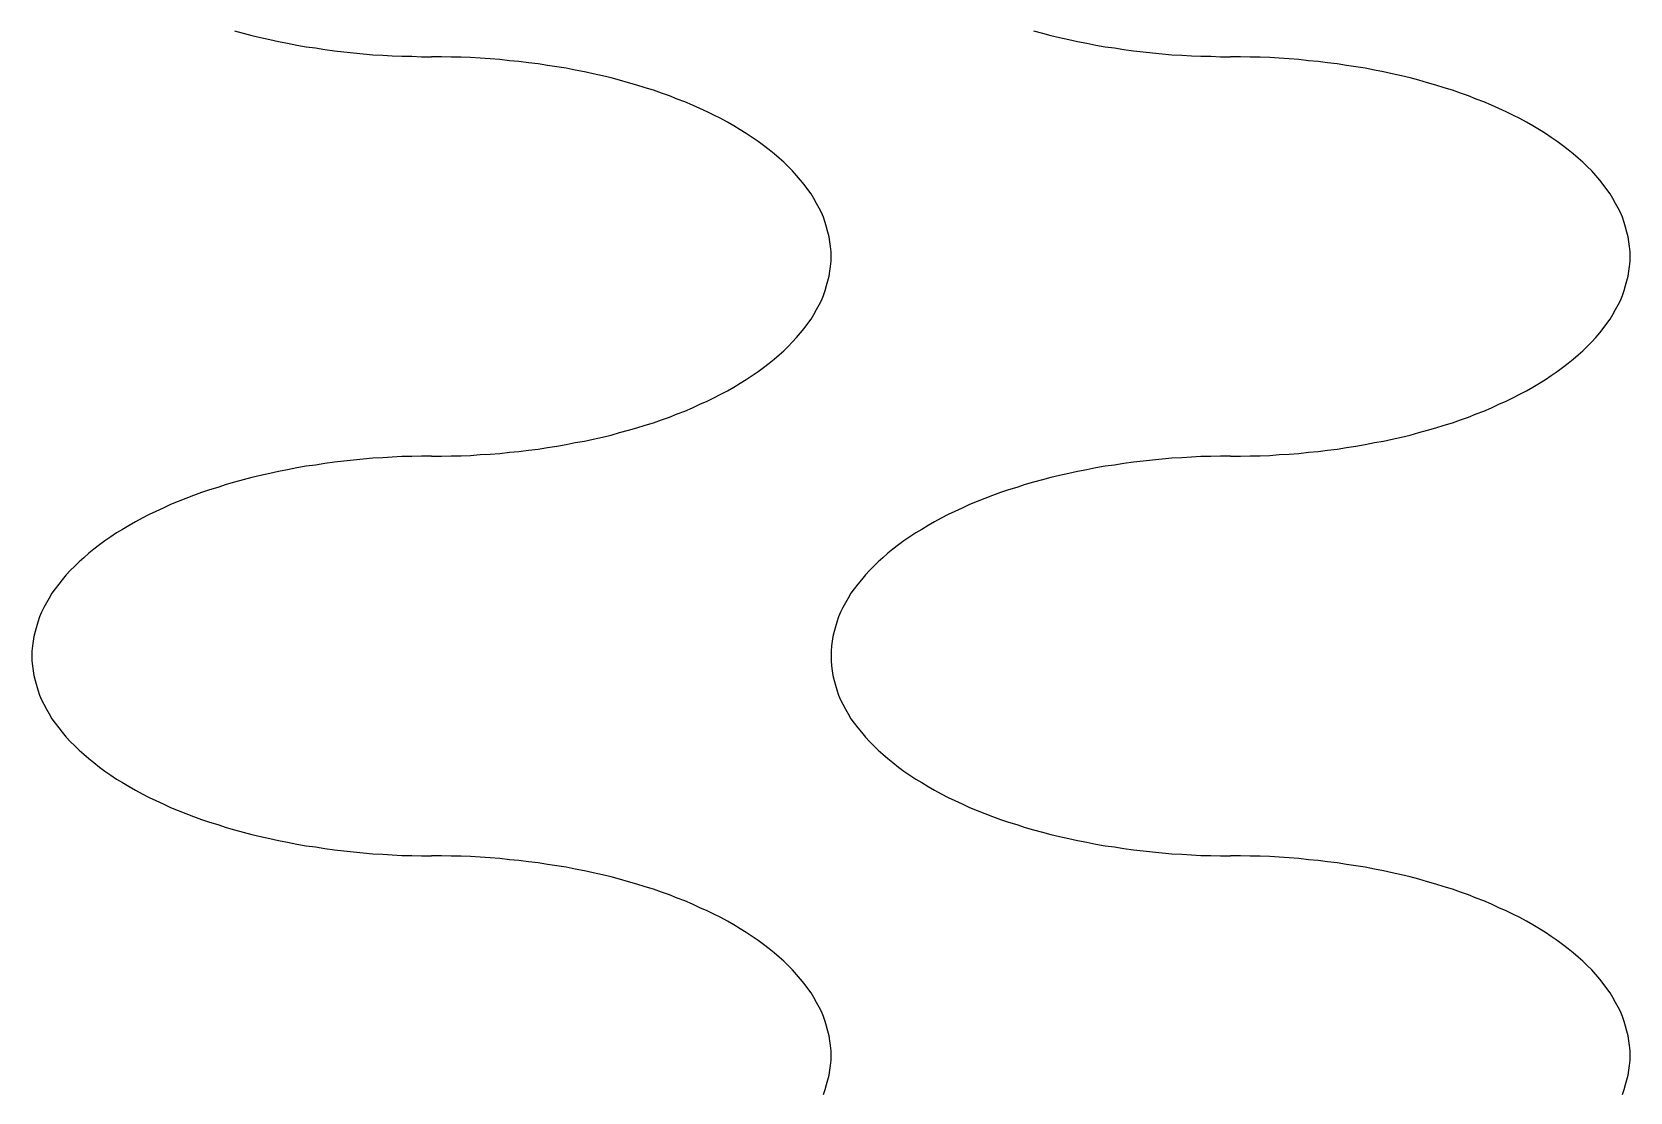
# Model space of a CAD drawing. Extents: x 0 to 40, y 0 to 70.
# Drawn here: x 29.6 to 30, y 55.2409 to 55.5062 of the extents above; entities that cross this region are included whole.
import ezdxf

# ---------------------------------------------------------------- set-up
doc = ezdxf.new("R2010")
doc.units = 0
doc.layers.add('AL_FOIL', color=2, linetype='CONTINUOUS')

msp = doc.modelspace()

# ---------------------------------------------------------------- linework, layer by layer
at = {"layer": 'AL_FOIL'}
for p, q in [((29.6507, 55.5065), (29.6529, 55.5059)), ((29.6529, 55.5059), (29.655, 55.5053)), ((29.655, 55.5053), (29.6572, 55.5048)), ((29.6572, 55.5048), (29.6595, 55.5043)), ((29.6595, 55.5043), (29.6617, 55.5038)), ((29.8507, 55.5065), (29.8529, 55.5059)), ((29.8529, 55.5059), (29.855, 55.5053)), ((29.855, 55.5053), (29.8572, 55.5048)), ((29.8572, 55.5048), (29.8595, 55.5043)), ((29.8595, 55.5043), (29.8617, 55.5038)), ((29.6617, 55.5038), (29.664, 55.5034)), ((29.664, 55.5034), (29.6663, 55.5029)), ((29.6663, 55.5029), (29.6686, 55.5025)), ((29.6686, 55.5025), (29.671, 55.5022)), ((29.671, 55.5022), (29.6733, 55.5018)), ((29.6733, 55.5018), (29.6757, 55.5015)), ((29.6757, 55.5015), (29.6781, 55.5012)), ((29.6781, 55.5012), (29.6805, 55.501)), ((29.6805, 55.501), (29.6829, 55.5007)), ((29.6829, 55.5007), (29.6853, 55.5005)), ((29.6853, 55.5005), (29.6878, 55.5004)), ((29.6878, 55.5004), (29.6902, 55.5002)), ((29.6902, 55.5002), (29.6926, 55.5001)), ((29.6926, 55.5001), (29.6951, 55.5001)), ((29.6951, 55.5001), (29.6975, 55.5)), ((29.6975, 55.5), (29.7, 55.5)), ((29.7025, 55.5), (29.7, 55.5)), ((29.7049, 55.4999), (29.7025, 55.5)), ((29.8617, 55.5038), (29.864, 55.5034)), ((29.864, 55.5034), (29.8663, 55.5029)), ((29.8663, 55.5029), (29.8686, 55.5025)), ((29.8686, 55.5025), (29.871, 55.5022)), ((29.871, 55.5022), (29.8733, 55.5018)), ((29.8733, 55.5018), (29.8757, 55.5015)), ((29.8757, 55.5015), (29.8781, 55.5012)), ((29.8781, 55.5012), (29.8805, 55.501)), ((29.8805, 55.501), (29.8829, 55.5007)), ((29.8829, 55.5007), (29.8853, 55.5005)), ((29.8853, 55.5005), (29.8878, 55.5004)), ((29.8878, 55.5004), (29.8902, 55.5002)), ((29.8902, 55.5002), (29.8926, 55.5001)), ((29.8926, 55.5001), (29.8951, 55.5001)), ((29.8951, 55.5001), (29.8975, 55.5)), ((29.8975, 55.5), (29.9, 55.5)), ((29.9025, 55.5), (29.9, 55.5)), ((29.9049, 55.4999), (29.9025, 55.5)), ((29.7074, 55.4999), (29.7049, 55.4999)), ((29.7098, 55.4998), (29.7074, 55.4999)), ((29.7122, 55.4996), (29.7098, 55.4998)), ((29.7147, 55.4995), (29.7122, 55.4996)), ((29.7171, 55.4993), (29.7147, 55.4995)), ((29.7195, 55.499), (29.7171, 55.4993)), ((29.7219, 55.4988), (29.7195, 55.499)), ((29.7243, 55.4985), (29.7219, 55.4988)), ((29.7267, 55.4982), (29.7243, 55.4985)), ((29.729, 55.4978), (29.7267, 55.4982)), ((29.7314, 55.4975), (29.729, 55.4978)), ((29.7337, 55.4971), (29.7314, 55.4975)), ((29.736, 55.4966), (29.7337, 55.4971)), ((29.7383, 55.4962), (29.736, 55.4966)), ((29.7405, 55.4957), (29.7383, 55.4962)), ((29.9074, 55.4999), (29.9049, 55.4999)), ((29.9098, 55.4998), (29.9074, 55.4999)), ((29.9122, 55.4996), (29.9098, 55.4998)), ((29.9147, 55.4995), (29.9122, 55.4996)), ((29.9171, 55.4993), (29.9147, 55.4995)), ((29.9195, 55.499), (29.9171, 55.4993)), ((29.9219, 55.4988), (29.9195, 55.499)), ((29.9243, 55.4985), (29.9219, 55.4988)), ((29.9267, 55.4982), (29.9243, 55.4985)), ((29.929, 55.4978), (29.9267, 55.4982)), ((29.9314, 55.4975), (29.929, 55.4978)), ((29.9337, 55.4971), (29.9314, 55.4975)), ((29.936, 55.4966), (29.9337, 55.4971)), ((29.9383, 55.4962), (29.936, 55.4966)), ((29.9405, 55.4957), (29.9383, 55.4962)), ((29.7428, 55.4952), (29.7405, 55.4957)), ((29.745, 55.4947), (29.7428, 55.4952)), ((29.7471, 55.4941), (29.745, 55.4947)), ((29.7493, 55.4935), (29.7471, 55.4941)), ((29.7514, 55.4929), (29.7493, 55.4935)), ((29.7535, 55.4922), (29.7514, 55.4929)), ((29.7556, 55.4916), (29.7535, 55.4922)), ((29.9428, 55.4952), (29.9405, 55.4957)), ((29.945, 55.4947), (29.9428, 55.4952)), ((29.9471, 55.4941), (29.945, 55.4947)), ((29.9493, 55.4935), (29.9471, 55.4941)), ((29.9514, 55.4929), (29.9493, 55.4935)), ((29.9535, 55.4922), (29.9514, 55.4929)), ((29.9556, 55.4916), (29.9535, 55.4922)), ((29.7576, 55.4909), (29.7556, 55.4916)), ((29.7596, 55.4902), (29.7576, 55.4909)), ((29.7615, 55.4894), (29.7596, 55.4902)), ((29.7634, 55.4887), (29.7615, 55.4894)), ((29.7653, 55.4879), (29.7634, 55.4887)), ((29.9576, 55.4909), (29.9556, 55.4916)), ((29.9596, 55.4902), (29.9576, 55.4909)), ((29.9615, 55.4894), (29.9596, 55.4902)), ((29.9634, 55.4887), (29.9615, 55.4894)), ((29.9653, 55.4879), (29.9634, 55.4887)), ((29.7672, 55.487), (29.7653, 55.4879)), ((29.769, 55.4862), (29.7672, 55.487)), ((29.7707, 55.4854), (29.769, 55.4862)), ((29.7724, 55.4845), (29.7707, 55.4854)), ((29.7741, 55.4836), (29.7724, 55.4845)), ((29.9672, 55.487), (29.9653, 55.4879)), ((29.969, 55.4862), (29.9672, 55.487)), ((29.9707, 55.4854), (29.969, 55.4862)), ((29.9724, 55.4845), (29.9707, 55.4854)), ((29.9741, 55.4836), (29.9724, 55.4845)), ((29.7757, 55.4827), (29.7741, 55.4836)), ((29.7773, 55.4817), (29.7757, 55.4827)), ((29.7788, 55.4808), (29.7773, 55.4817)), ((29.7803, 55.4798), (29.7788, 55.4808)), ((29.9757, 55.4827), (29.9741, 55.4836)), ((29.9773, 55.4817), (29.9757, 55.4827)), ((29.9788, 55.4808), (29.9773, 55.4817)), ((29.9803, 55.4798), (29.9788, 55.4808)), ((29.7818, 55.4788), (29.7803, 55.4798)), ((29.7831, 55.4778), (29.7818, 55.4788)), ((29.7845, 55.4767), (29.7831, 55.4778)), ((29.7858, 55.4757), (29.7845, 55.4767)), ((29.9818, 55.4788), (29.9803, 55.4798)), ((29.9831, 55.4778), (29.9818, 55.4788)), ((29.9845, 55.4767), (29.9831, 55.4778)), ((29.9858, 55.4757), (29.9845, 55.4767)), ((29.787, 55.4746), (29.7858, 55.4757)), ((29.7882, 55.4736), (29.787, 55.4746)), ((29.7893, 55.4725), (29.7882, 55.4736)), ((29.7904, 55.4714), (29.7893, 55.4725)), ((29.987, 55.4746), (29.9858, 55.4757)), ((29.9882, 55.4736), (29.987, 55.4746)), ((29.9893, 55.4725), (29.9882, 55.4736)), ((29.9904, 55.4714), (29.9893, 55.4725)), ((29.7914, 55.4703), (29.7904, 55.4714)), ((29.7924, 55.4691), (29.7914, 55.4703)), ((29.7933, 55.468), (29.7924, 55.4691)), ((29.7942, 55.4668), (29.7933, 55.468)), ((29.9914, 55.4703), (29.9904, 55.4714)), ((29.9924, 55.4691), (29.9914, 55.4703)), ((29.9933, 55.468), (29.9924, 55.4691)), ((29.9942, 55.4668), (29.9933, 55.468)), ((29.795, 55.4657), (29.7942, 55.4668)), ((29.7957, 55.4645), (29.795, 55.4657)), ((29.7964, 55.4633), (29.7957, 55.4645)), ((29.995, 55.4657), (29.9942, 55.4668)), ((29.9957, 55.4645), (29.995, 55.4657)), ((29.9964, 55.4633), (29.9957, 55.4645)), ((29.797, 55.4621), (29.7964, 55.4633)), ((29.7976, 55.461), (29.797, 55.4621)), ((29.7981, 55.4598), (29.7976, 55.461)), ((29.997, 55.4621), (29.9964, 55.4633)), ((29.9976, 55.461), (29.997, 55.4621)), ((29.9981, 55.4598), (29.9976, 55.461)), ((29.7985, 55.4585), (29.7981, 55.4598)), ((29.7989, 55.4573), (29.7985, 55.4585)), ((29.7992, 55.4561), (29.7989, 55.4573)), ((29.7995, 55.4549), (29.7992, 55.4561)), ((29.9985, 55.4585), (29.9981, 55.4598)), ((29.9989, 55.4573), (29.9985, 55.4585)), ((29.9992, 55.4561), (29.9989, 55.4573)), ((29.9995, 55.4549), (29.9992, 55.4561)), ((29.7997, 55.4537), (29.7995, 55.4549)), ((29.7999, 55.4525), (29.7997, 55.4537)), ((29.8, 55.4512), (29.7999, 55.4525)), ((29.9997, 55.4537), (29.9995, 55.4549)), ((29.9999, 55.4525), (29.9997, 55.4537)), ((30, 55.4512), (29.9999, 55.4525)), ((29.7999, 55.4475), (29.8, 55.4488)), ((29.8, 55.45), (29.8, 55.4512)), ((29.8, 55.4488), (29.8, 55.45)), ((29.9999, 55.4475), (30, 55.4488)), ((30, 55.45), (30, 55.4512)), ((30, 55.4488), (30, 55.45)), ((29.7992, 55.4439), (29.7995, 55.4451)), ((29.7995, 55.4451), (29.7997, 55.4463)), ((29.7997, 55.4463), (29.7999, 55.4475)), ((29.9992, 55.4439), (29.9995, 55.4451)), ((29.9995, 55.4451), (29.9997, 55.4463)), ((29.9997, 55.4463), (29.9999, 55.4475)), ((29.7976, 55.439), (29.7981, 55.4402)), ((29.7981, 55.4402), (29.7985, 55.4415)), ((29.7985, 55.4415), (29.7989, 55.4427)), ((29.7989, 55.4427), (29.7992, 55.4439)), ((29.9976, 55.439), (29.9981, 55.4402)), ((29.9981, 55.4402), (29.9985, 55.4415)), ((29.9985, 55.4415), (29.9989, 55.4427)), ((29.9989, 55.4427), (29.9992, 55.4439)), ((29.7957, 55.4355), (29.7964, 55.4367)), ((29.7964, 55.4367), (29.797, 55.4379)), ((29.797, 55.4379), (29.7976, 55.439)), ((29.9957, 55.4355), (29.9964, 55.4367)), ((29.9964, 55.4367), (29.997, 55.4379)), ((29.997, 55.4379), (29.9976, 55.439)), ((29.7924, 55.4309), (29.7933, 55.432)), ((29.7933, 55.432), (29.7942, 55.4332)), ((29.7942, 55.4332), (29.795, 55.4343)), ((29.795, 55.4343), (29.7957, 55.4355)), ((29.9924, 55.4309), (29.9933, 55.432)), ((29.9933, 55.432), (29.9942, 55.4332)), ((29.9942, 55.4332), (29.995, 55.4343)), ((29.995, 55.4343), (29.9957, 55.4355)), ((29.7893, 55.4275), (29.7904, 55.4286)), ((29.7904, 55.4286), (29.7914, 55.4297)), ((29.7914, 55.4297), (29.7924, 55.4309)), ((29.9893, 55.4275), (29.9904, 55.4286)), ((29.9904, 55.4286), (29.9914, 55.4297)), ((29.9914, 55.4297), (29.9924, 55.4309)), ((29.7845, 55.4233), (29.7858, 55.4243)), ((29.7858, 55.4243), (29.787, 55.4254)), ((29.787, 55.4254), (29.7882, 55.4264)), ((29.7882, 55.4264), (29.7893, 55.4275)), ((29.9845, 55.4233), (29.9858, 55.4243)), ((29.9858, 55.4243), (29.987, 55.4254)), ((29.987, 55.4254), (29.9882, 55.4264)), ((29.9882, 55.4264), (29.9893, 55.4275)), ((29.7788, 55.4192), (29.7803, 55.4202)), ((29.7803, 55.4202), (29.7818, 55.4212)), ((29.7818, 55.4212), (29.7831, 55.4222)), ((29.7831, 55.4222), (29.7845, 55.4233)), ((29.9788, 55.4192), (29.9803, 55.4202)), ((29.9803, 55.4202), (29.9818, 55.4212)), ((29.9818, 55.4212), (29.9831, 55.4222)), ((29.9831, 55.4222), (29.9845, 55.4233)), ((29.7724, 55.4155), (29.7741, 55.4164)), ((29.7741, 55.4164), (29.7757, 55.4173)), ((29.7757, 55.4173), (29.7773, 55.4183)), ((29.7773, 55.4183), (29.7788, 55.4192)), ((29.9724, 55.4155), (29.9741, 55.4164)), ((29.9741, 55.4164), (29.9757, 55.4173)), ((29.9757, 55.4173), (29.9773, 55.4183)), ((29.9773, 55.4183), (29.9788, 55.4192)), ((29.7634, 55.4113), (29.7653, 55.4121)), ((29.7653, 55.4121), (29.7672, 55.413)), ((29.7672, 55.413), (29.769, 55.4138)), ((29.769, 55.4138), (29.7707, 55.4146)), ((29.7707, 55.4146), (29.7724, 55.4155)), ((29.9634, 55.4113), (29.9653, 55.4121)), ((29.9653, 55.4121), (29.9672, 55.413)), ((29.9672, 55.413), (29.969, 55.4138)), ((29.969, 55.4138), (29.9707, 55.4146)), ((29.9707, 55.4146), (29.9724, 55.4155)), ((29.7535, 55.4078), (29.7556, 55.4084)), ((29.7556, 55.4084), (29.7576, 55.4091)), ((29.7576, 55.4091), (29.7596, 55.4098)), ((29.7596, 55.4098), (29.7615, 55.4106)), ((29.7615, 55.4106), (29.7634, 55.4113)), ((29.9535, 55.4078), (29.9556, 55.4084)), ((29.9556, 55.4084), (29.9576, 55.4091)), ((29.9576, 55.4091), (29.9596, 55.4098)), ((29.9596, 55.4098), (29.9615, 55.4106)), ((29.9615, 55.4106), (29.9634, 55.4113)), ((29.7383, 55.4038), (29.7405, 55.4043)), ((29.7405, 55.4043), (29.7428, 55.4048)), ((29.7428, 55.4048), (29.745, 55.4053)), ((29.745, 55.4053), (29.7471, 55.4059)), ((29.7471, 55.4059), (29.7493, 55.4065)), ((29.7493, 55.4065), (29.7514, 55.4071)), ((29.7514, 55.4071), (29.7535, 55.4078)), ((29.9383, 55.4038), (29.9405, 55.4043)), ((29.9405, 55.4043), (29.9428, 55.4048)), ((29.9428, 55.4048), (29.945, 55.4053)), ((29.945, 55.4053), (29.9471, 55.4059)), ((29.9471, 55.4059), (29.9493, 55.4065)), ((29.9493, 55.4065), (29.9514, 55.4071)), ((29.9514, 55.4071), (29.9535, 55.4078)), ((29.6975, 55.4), (29.6951, 55.3999)), ((29.7, 55.4), (29.6975, 55.4)), ((29.7, 55.4), (29.7025, 55.4)), ((29.7025, 55.4), (29.7049, 55.4001)), ((29.7049, 55.4001), (29.7074, 55.4001)), ((29.7074, 55.4001), (29.7098, 55.4002)), ((29.7098, 55.4002), (29.7122, 55.4004)), ((29.7122, 55.4004), (29.7147, 55.4005)), ((29.7147, 55.4005), (29.7171, 55.4007)), ((29.7171, 55.4007), (29.7195, 55.401)), ((29.7195, 55.401), (29.7219, 55.4012)), ((29.7219, 55.4012), (29.7243, 55.4015)), ((29.7243, 55.4015), (29.7267, 55.4018)), ((29.7267, 55.4018), (29.729, 55.4022)), ((29.729, 55.4022), (29.7314, 55.4025)), ((29.7314, 55.4025), (29.7337, 55.4029)), ((29.7337, 55.4029), (29.736, 55.4034)), ((29.736, 55.4034), (29.7383, 55.4038)), ((29.8975, 55.4), (29.8951, 55.3999)), ((29.9, 55.4), (29.8975, 55.4)), ((29.9, 55.4), (29.9025, 55.4)), ((29.9025, 55.4), (29.9049, 55.4001)), ((29.9049, 55.4001), (29.9074, 55.4001)), ((29.9074, 55.4001), (29.9098, 55.4002)), ((29.9098, 55.4002), (29.9122, 55.4004)), ((29.9122, 55.4004), (29.9147, 55.4005)), ((29.9147, 55.4005), (29.9171, 55.4007)), ((29.9171, 55.4007), (29.9195, 55.401)), ((29.9195, 55.401), (29.9219, 55.4012)), ((29.9219, 55.4012), (29.9243, 55.4015)), ((29.9243, 55.4015), (29.9267, 55.4018)), ((29.9267, 55.4018), (29.929, 55.4022)), ((29.929, 55.4022), (29.9314, 55.4025)), ((29.9314, 55.4025), (29.9337, 55.4029)), ((29.9337, 55.4029), (29.936, 55.4034)), ((29.936, 55.4034), (29.9383, 55.4038)), ((29.6617, 55.3962), (29.6595, 55.3957)), ((29.664, 55.3966), (29.6617, 55.3962)), ((29.6663, 55.3971), (29.664, 55.3966)), ((29.6686, 55.3975), (29.6663, 55.3971)), ((29.671, 55.3978), (29.6686, 55.3975)), ((29.6733, 55.3982), (29.671, 55.3978)), ((29.6757, 55.3985), (29.6733, 55.3982)), ((29.6781, 55.3988), (29.6757, 55.3985)), ((29.6805, 55.399), (29.6781, 55.3988)), ((29.6829, 55.3993), (29.6805, 55.399)), ((29.6853, 55.3995), (29.6829, 55.3993)), ((29.6878, 55.3996), (29.6853, 55.3995)), ((29.6902, 55.3998), (29.6878, 55.3996)), ((29.6926, 55.3999), (29.6902, 55.3998)), ((29.6951, 55.3999), (29.6926, 55.3999)), ((29.8617, 55.3962), (29.8595, 55.3957)), ((29.864, 55.3966), (29.8617, 55.3962)), ((29.8663, 55.3971), (29.864, 55.3966)), ((29.8686, 55.3975), (29.8663, 55.3971)), ((29.871, 55.3978), (29.8686, 55.3975)), ((29.8733, 55.3982), (29.871, 55.3978)), ((29.8757, 55.3985), (29.8733, 55.3982)), ((29.8781, 55.3988), (29.8757, 55.3985)), ((29.8805, 55.399), (29.8781, 55.3988)), ((29.8829, 55.3993), (29.8805, 55.399)), ((29.8853, 55.3995), (29.8829, 55.3993)), ((29.8878, 55.3996), (29.8853, 55.3995)), ((29.8902, 55.3998), (29.8878, 55.3996)), ((29.8926, 55.3999), (29.8902, 55.3998)), ((29.8951, 55.3999), (29.8926, 55.3999)), ((29.6465, 55.3922), (29.6444, 55.3916)), ((29.6486, 55.3929), (29.6465, 55.3922)), ((29.6507, 55.3935), (29.6486, 55.3929)), ((29.6529, 55.3941), (29.6507, 55.3935)), ((29.655, 55.3947), (29.6529, 55.3941)), ((29.6572, 55.3952), (29.655, 55.3947)), ((29.6595, 55.3957), (29.6572, 55.3952)), ((29.8465, 55.3922), (29.8444, 55.3916)), ((29.8486, 55.3929), (29.8465, 55.3922)), ((29.8507, 55.3935), (29.8486, 55.3929)), ((29.8529, 55.3941), (29.8507, 55.3935)), ((29.855, 55.3947), (29.8529, 55.3941)), ((29.8572, 55.3952), (29.855, 55.3947)), ((29.8595, 55.3957), (29.8572, 55.3952)), ((29.6366, 55.3887), (29.6347, 55.3879)), ((29.6385, 55.3894), (29.6366, 55.3887)), ((29.6404, 55.3902), (29.6385, 55.3894)), ((29.6424, 55.3909), (29.6404, 55.3902)), ((29.6444, 55.3916), (29.6424, 55.3909)), ((29.8366, 55.3887), (29.8347, 55.3879)), ((29.8385, 55.3894), (29.8366, 55.3887)), ((29.8404, 55.3902), (29.8385, 55.3894)), ((29.8424, 55.3909), (29.8404, 55.3902)), ((29.8444, 55.3916), (29.8424, 55.3909)), ((29.6276, 55.3845), (29.6259, 55.3836)), ((29.6293, 55.3854), (29.6276, 55.3845)), ((29.631, 55.3862), (29.6293, 55.3854)), ((29.6328, 55.387), (29.631, 55.3862)), ((29.6347, 55.3879), (29.6328, 55.387)), ((29.8276, 55.3845), (29.8259, 55.3836)), ((29.8293, 55.3854), (29.8276, 55.3845)), ((29.831, 55.3862), (29.8293, 55.3854)), ((29.8328, 55.387), (29.831, 55.3862)), ((29.8347, 55.3879), (29.8328, 55.387)), ((29.6212, 55.3808), (29.6197, 55.3798)), ((29.6227, 55.3817), (29.6212, 55.3808)), ((29.6243, 55.3827), (29.6227, 55.3817)), ((29.6259, 55.3836), (29.6243, 55.3827)), ((29.8212, 55.3808), (29.8197, 55.3798)), ((29.8227, 55.3817), (29.8212, 55.3808)), ((29.8243, 55.3827), (29.8227, 55.3817)), ((29.8259, 55.3836), (29.8243, 55.3827)), ((29.6155, 55.3767), (29.6142, 55.3757)), ((29.6169, 55.3778), (29.6155, 55.3767)), ((29.6182, 55.3788), (29.6169, 55.3778)), ((29.6197, 55.3798), (29.6182, 55.3788)), ((29.8155, 55.3767), (29.8142, 55.3757)), ((29.8169, 55.3778), (29.8155, 55.3767)), ((29.8182, 55.3788), (29.8169, 55.3778)), ((29.8197, 55.3798), (29.8182, 55.3788)), ((29.6107, 55.3725), (29.6096, 55.3714)), ((29.6118, 55.3736), (29.6107, 55.3725)), ((29.613, 55.3746), (29.6118, 55.3736)), ((29.6142, 55.3757), (29.613, 55.3746)), ((29.8107, 55.3725), (29.8096, 55.3714)), ((29.8118, 55.3736), (29.8107, 55.3725)), ((29.813, 55.3746), (29.8118, 55.3736)), ((29.8142, 55.3757), (29.813, 55.3746)), ((29.6067, 55.368), (29.6058, 55.3668)), ((29.6076, 55.3691), (29.6067, 55.368)), ((29.6086, 55.3703), (29.6076, 55.3691)), ((29.6096, 55.3714), (29.6086, 55.3703)), ((29.8067, 55.368), (29.8058, 55.3668)), ((29.8076, 55.3691), (29.8067, 55.368)), ((29.8086, 55.3703), (29.8076, 55.3691)), ((29.8096, 55.3714), (29.8086, 55.3703)), ((29.6043, 55.3645), (29.6036, 55.3633)), ((29.605, 55.3657), (29.6043, 55.3645)), ((29.6058, 55.3668), (29.605, 55.3657)), ((29.8043, 55.3645), (29.8036, 55.3633)), ((29.805, 55.3657), (29.8043, 55.3645)), ((29.8058, 55.3668), (29.805, 55.3657)), ((29.6024, 55.361), (29.6019, 55.3598)), ((29.603, 55.3621), (29.6024, 55.361)), ((29.6036, 55.3633), (29.603, 55.3621)), ((29.8024, 55.361), (29.8019, 55.3598)), ((29.803, 55.3621), (29.8024, 55.361)), ((29.8036, 55.3633), (29.803, 55.3621)), ((29.6008, 55.3561), (29.6005, 55.3549)), ((29.6011, 55.3573), (29.6008, 55.3561)), ((29.6015, 55.3585), (29.6011, 55.3573)), ((29.6019, 55.3598), (29.6015, 55.3585)), ((29.8008, 55.3561), (29.8005, 55.3549)), ((29.8011, 55.3573), (29.8008, 55.3561)), ((29.8015, 55.3585), (29.8011, 55.3573)), ((29.8019, 55.3598), (29.8015, 55.3585)), ((29.6001, 55.3525), (29.6, 55.3512)), ((29.6003, 55.3537), (29.6001, 55.3525)), ((29.6005, 55.3549), (29.6003, 55.3537)), ((29.8001, 55.3525), (29.8, 55.3512)), ((29.8003, 55.3537), (29.8001, 55.3525)), ((29.8005, 55.3549), (29.8003, 55.3537)), ((29.6, 55.3512), (29.6, 55.35)), ((29.6, 55.35), (29.6, 55.3488)), ((29.6, 55.3488), (29.6001, 55.3475)), ((29.8, 55.3512), (29.8, 55.35)), ((29.8, 55.35), (29.8, 55.3488)), ((29.8, 55.3488), (29.8001, 55.3475)), ((29.6001, 55.3475), (29.6003, 55.3463)), ((29.6003, 55.3463), (29.6005, 55.3451)), ((29.6005, 55.3451), (29.6008, 55.3439)), ((29.8001, 55.3475), (29.8003, 55.3463)), ((29.8003, 55.3463), (29.8005, 55.3451)), ((29.8005, 55.3451), (29.8008, 55.3439)), ((29.6008, 55.3439), (29.6011, 55.3427)), ((29.6011, 55.3427), (29.6015, 55.3415)), ((29.6015, 55.3415), (29.6019, 55.3402)), ((29.6019, 55.3402), (29.6024, 55.339)), ((29.8008, 55.3439), (29.8011, 55.3427)), ((29.8011, 55.3427), (29.8015, 55.3415)), ((29.8015, 55.3415), (29.8019, 55.3402)), ((29.8019, 55.3402), (29.8024, 55.339)), ((29.6024, 55.339), (29.603, 55.3379)), ((29.603, 55.3379), (29.6036, 55.3367)), ((29.6036, 55.3367), (29.6043, 55.3355)), ((29.8024, 55.339), (29.803, 55.3379)), ((29.803, 55.3379), (29.8036, 55.3367)), ((29.8036, 55.3367), (29.8043, 55.3355)), ((29.6043, 55.3355), (29.605, 55.3343)), ((29.605, 55.3343), (29.6058, 55.3332)), ((29.6058, 55.3332), (29.6067, 55.332)), ((29.6067, 55.332), (29.6076, 55.3309)), ((29.8043, 55.3355), (29.805, 55.3343)), ((29.805, 55.3343), (29.8058, 55.3332)), ((29.8058, 55.3332), (29.8067, 55.332)), ((29.8067, 55.332), (29.8076, 55.3309)), ((29.6076, 55.3309), (29.6086, 55.3297)), ((29.6086, 55.3297), (29.6096, 55.3286)), ((29.6096, 55.3286), (29.6107, 55.3275)), ((29.8076, 55.3309), (29.8086, 55.3297)), ((29.8086, 55.3297), (29.8096, 55.3286)), ((29.8096, 55.3286), (29.8107, 55.3275)), ((29.6107, 55.3275), (29.6118, 55.3264)), ((29.6118, 55.3264), (29.613, 55.3254)), ((29.613, 55.3254), (29.6142, 55.3243)), ((29.6142, 55.3243), (29.6155, 55.3233)), ((29.8107, 55.3275), (29.8118, 55.3264)), ((29.8118, 55.3264), (29.813, 55.3254)), ((29.813, 55.3254), (29.8142, 55.3243)), ((29.8142, 55.3243), (29.8155, 55.3233)), ((29.6155, 55.3233), (29.6169, 55.3222)), ((29.6169, 55.3222), (29.6182, 55.3212)), ((29.6182, 55.3212), (29.6197, 55.3202)), ((29.6197, 55.3202), (29.6212, 55.3192)), ((29.8155, 55.3233), (29.8169, 55.3222)), ((29.8169, 55.3222), (29.8182, 55.3212)), ((29.8182, 55.3212), (29.8197, 55.3202)), ((29.8197, 55.3202), (29.8212, 55.3192)), ((29.6212, 55.3192), (29.6227, 55.3183)), ((29.6227, 55.3183), (29.6243, 55.3173)), ((29.6243, 55.3173), (29.6259, 55.3164)), ((29.6259, 55.3164), (29.6276, 55.3155)), ((29.8212, 55.3192), (29.8227, 55.3183)), ((29.8227, 55.3183), (29.8243, 55.3173)), ((29.8243, 55.3173), (29.8259, 55.3164)), ((29.8259, 55.3164), (29.8276, 55.3155)), ((29.6276, 55.3155), (29.6293, 55.3146)), ((29.6293, 55.3146), (29.631, 55.3138)), ((29.631, 55.3138), (29.6328, 55.313)), ((29.6328, 55.313), (29.6347, 55.3121)), ((29.6347, 55.3121), (29.6366, 55.3113)), ((29.8276, 55.3155), (29.8293, 55.3146)), ((29.8293, 55.3146), (29.831, 55.3138)), ((29.831, 55.3138), (29.8328, 55.313)), ((29.8328, 55.313), (29.8347, 55.3121)), ((29.8347, 55.3121), (29.8366, 55.3113)), ((29.6366, 55.3113), (29.6385, 55.3106)), ((29.6385, 55.3106), (29.6404, 55.3098)), ((29.6404, 55.3098), (29.6424, 55.3091)), ((29.6424, 55.3091), (29.6444, 55.3084)), ((29.6444, 55.3084), (29.6465, 55.3078)), ((29.8366, 55.3113), (29.8385, 55.3106)), ((29.8385, 55.3106), (29.8404, 55.3098)), ((29.8404, 55.3098), (29.8424, 55.3091)), ((29.8424, 55.3091), (29.8444, 55.3084)), ((29.8444, 55.3084), (29.8465, 55.3078)), ((29.6465, 55.3078), (29.6486, 55.3071)), ((29.6486, 55.3071), (29.6507, 55.3065)), ((29.6507, 55.3065), (29.6529, 55.3059)), ((29.6529, 55.3059), (29.655, 55.3053)), ((29.655, 55.3053), (29.6572, 55.3048)), ((29.6572, 55.3048), (29.6595, 55.3043)), ((29.6595, 55.3043), (29.6617, 55.3038)), ((29.8465, 55.3078), (29.8486, 55.3071)), ((29.8486, 55.3071), (29.8507, 55.3065)), ((29.8507, 55.3065), (29.8529, 55.3059)), ((29.8529, 55.3059), (29.855, 55.3053)), ((29.855, 55.3053), (29.8572, 55.3048)), ((29.8572, 55.3048), (29.8595, 55.3043)), ((29.8595, 55.3043), (29.8617, 55.3038)), ((29.6617, 55.3038), (29.664, 55.3034)), ((29.664, 55.3034), (29.6663, 55.3029)), ((29.6663, 55.3029), (29.6686, 55.3025)), ((29.6686, 55.3025), (29.671, 55.3022)), ((29.671, 55.3022), (29.6733, 55.3018)), ((29.6733, 55.3018), (29.6757, 55.3015)), ((29.6757, 55.3015), (29.6781, 55.3012)), ((29.6781, 55.3012), (29.6805, 55.301)), ((29.6805, 55.301), (29.6829, 55.3007)), ((29.6829, 55.3007), (29.6853, 55.3005)), ((29.6853, 55.3005), (29.6878, 55.3004)), ((29.6878, 55.3004), (29.6902, 55.3002)), ((29.6902, 55.3002), (29.6926, 55.3001)), ((29.6926, 55.3001), (29.6951, 55.3001)), ((29.6951, 55.3001), (29.6975, 55.3)), ((29.6975, 55.3), (29.7, 55.3)), ((29.7025, 55.3), (29.7, 55.3)), ((29.7049, 55.2999), (29.7025, 55.3)), ((29.8617, 55.3038), (29.864, 55.3034)), ((29.864, 55.3034), (29.8663, 55.3029)), ((29.8663, 55.3029), (29.8686, 55.3025)), ((29.8686, 55.3025), (29.871, 55.3022)), ((29.871, 55.3022), (29.8733, 55.3018)), ((29.8733, 55.3018), (29.8757, 55.3015)), ((29.8757, 55.3015), (29.8781, 55.3012)), ((29.8781, 55.3012), (29.8805, 55.301)), ((29.8805, 55.301), (29.8829, 55.3007)), ((29.8829, 55.3007), (29.8853, 55.3005)), ((29.8853, 55.3005), (29.8878, 55.3004)), ((29.8878, 55.3004), (29.8902, 55.3002)), ((29.8902, 55.3002), (29.8926, 55.3001)), ((29.8926, 55.3001), (29.8951, 55.3001)), ((29.8951, 55.3001), (29.8975, 55.3)), ((29.8975, 55.3), (29.9, 55.3)), ((29.9025, 55.3), (29.9, 55.3)), ((29.9049, 55.2999), (29.9025, 55.3)), ((29.7074, 55.2999), (29.7049, 55.2999)), ((29.7098, 55.2998), (29.7074, 55.2999)), ((29.7122, 55.2996), (29.7098, 55.2998)), ((29.7147, 55.2995), (29.7122, 55.2996)), ((29.7171, 55.2993), (29.7147, 55.2995)), ((29.7195, 55.299), (29.7171, 55.2993)), ((29.7219, 55.2988), (29.7195, 55.299)), ((29.7243, 55.2985), (29.7219, 55.2988)), ((29.7267, 55.2982), (29.7243, 55.2985)), ((29.729, 55.2978), (29.7267, 55.2982)), ((29.7314, 55.2975), (29.729, 55.2978)), ((29.7337, 55.2971), (29.7314, 55.2975)), ((29.736, 55.2966), (29.7337, 55.2971)), ((29.7383, 55.2962), (29.736, 55.2966)), ((29.7405, 55.2957), (29.7383, 55.2962)), ((29.9074, 55.2999), (29.9049, 55.2999)), ((29.9098, 55.2998), (29.9074, 55.2999)), ((29.9122, 55.2996), (29.9098, 55.2998)), ((29.9147, 55.2995), (29.9122, 55.2996)), ((29.9171, 55.2993), (29.9147, 55.2995)), ((29.9195, 55.299), (29.9171, 55.2993)), ((29.9219, 55.2988), (29.9195, 55.299)), ((29.9243, 55.2985), (29.9219, 55.2988)), ((29.9267, 55.2982), (29.9243, 55.2985)), ((29.929, 55.2978), (29.9267, 55.2982)), ((29.9314, 55.2975), (29.929, 55.2978)), ((29.9337, 55.2971), (29.9314, 55.2975)), ((29.936, 55.2966), (29.9337, 55.2971)), ((29.9383, 55.2962), (29.936, 55.2966)), ((29.9405, 55.2957), (29.9383, 55.2962)), ((29.7428, 55.2952), (29.7405, 55.2957)), ((29.745, 55.2947), (29.7428, 55.2952)), ((29.7471, 55.2941), (29.745, 55.2947)), ((29.7493, 55.2935), (29.7471, 55.2941)), ((29.7514, 55.2929), (29.7493, 55.2935)), ((29.7535, 55.2922), (29.7514, 55.2929)), ((29.7556, 55.2916), (29.7535, 55.2922)), ((29.9428, 55.2952), (29.9405, 55.2957)), ((29.945, 55.2947), (29.9428, 55.2952)), ((29.9471, 55.2941), (29.945, 55.2947)), ((29.9493, 55.2935), (29.9471, 55.2941)), ((29.9514, 55.2929), (29.9493, 55.2935)), ((29.9535, 55.2922), (29.9514, 55.2929)), ((29.9556, 55.2916), (29.9535, 55.2922)), ((29.7576, 55.2909), (29.7556, 55.2916)), ((29.7596, 55.2902), (29.7576, 55.2909)), ((29.7615, 55.2894), (29.7596, 55.2902)), ((29.7634, 55.2887), (29.7615, 55.2894)), ((29.7653, 55.2879), (29.7634, 55.2887)), ((29.9576, 55.2909), (29.9556, 55.2916)), ((29.9596, 55.2902), (29.9576, 55.2909)), ((29.9615, 55.2894), (29.9596, 55.2902)), ((29.9634, 55.2887), (29.9615, 55.2894)), ((29.9653, 55.2879), (29.9634, 55.2887)), ((29.7672, 55.287), (29.7653, 55.2879)), ((29.769, 55.2862), (29.7672, 55.287)), ((29.7707, 55.2854), (29.769, 55.2862)), ((29.7724, 55.2845), (29.7707, 55.2854)), ((29.7741, 55.2836), (29.7724, 55.2845)), ((29.9672, 55.287), (29.9653, 55.2879)), ((29.969, 55.2862), (29.9672, 55.287)), ((29.9707, 55.2854), (29.969, 55.2862)), ((29.9724, 55.2845), (29.9707, 55.2854)), ((29.9741, 55.2836), (29.9724, 55.2845)), ((29.7757, 55.2827), (29.7741, 55.2836)), ((29.7773, 55.2817), (29.7757, 55.2827)), ((29.7788, 55.2808), (29.7773, 55.2817)), ((29.7803, 55.2798), (29.7788, 55.2808)), ((29.9757, 55.2827), (29.9741, 55.2836)), ((29.9773, 55.2817), (29.9757, 55.2827)), ((29.9788, 55.2808), (29.9773, 55.2817)), ((29.9803, 55.2798), (29.9788, 55.2808)), ((29.7818, 55.2788), (29.7803, 55.2798)), ((29.7831, 55.2778), (29.7818, 55.2788)), ((29.7845, 55.2767), (29.7831, 55.2778)), ((29.7858, 55.2757), (29.7845, 55.2767)), ((29.9818, 55.2788), (29.9803, 55.2798)), ((29.9831, 55.2778), (29.9818, 55.2788)), ((29.9845, 55.2767), (29.9831, 55.2778)), ((29.9858, 55.2757), (29.9845, 55.2767)), ((29.787, 55.2746), (29.7858, 55.2757)), ((29.7882, 55.2736), (29.787, 55.2746)), ((29.7893, 55.2725), (29.7882, 55.2736)), ((29.7904, 55.2714), (29.7893, 55.2725)), ((29.987, 55.2746), (29.9858, 55.2757)), ((29.9882, 55.2736), (29.987, 55.2746)), ((29.9893, 55.2725), (29.9882, 55.2736)), ((29.9904, 55.2714), (29.9893, 55.2725)), ((29.7914, 55.2703), (29.7904, 55.2714)), ((29.7924, 55.2691), (29.7914, 55.2703)), ((29.7933, 55.268), (29.7924, 55.2691)), ((29.7942, 55.2668), (29.7933, 55.268)), ((29.9914, 55.2703), (29.9904, 55.2714)), ((29.9924, 55.2691), (29.9914, 55.2703)), ((29.9933, 55.268), (29.9924, 55.2691)), ((29.9942, 55.2668), (29.9933, 55.268)), ((29.795, 55.2657), (29.7942, 55.2668)), ((29.7957, 55.2645), (29.795, 55.2657)), ((29.7964, 55.2633), (29.7957, 55.2645)), ((29.995, 55.2657), (29.9942, 55.2668)), ((29.9957, 55.2645), (29.995, 55.2657)), ((29.9964, 55.2633), (29.9957, 55.2645)), ((29.797, 55.2621), (29.7964, 55.2633)), ((29.7976, 55.261), (29.797, 55.2621)), ((29.7981, 55.2598), (29.7976, 55.261)), ((29.997, 55.2621), (29.9964, 55.2633)), ((29.9976, 55.261), (29.997, 55.2621)), ((29.9981, 55.2598), (29.9976, 55.261)), ((29.7985, 55.2585), (29.7981, 55.2598)), ((29.7989, 55.2573), (29.7985, 55.2585)), ((29.7992, 55.2561), (29.7989, 55.2573)), ((29.7995, 55.2549), (29.7992, 55.2561)), ((29.9985, 55.2585), (29.9981, 55.2598)), ((29.9989, 55.2573), (29.9985, 55.2585)), ((29.9992, 55.2561), (29.9989, 55.2573)), ((29.9995, 55.2549), (29.9992, 55.2561)), ((29.7997, 55.2537), (29.7995, 55.2549)), ((29.7999, 55.2525), (29.7997, 55.2537)), ((29.8, 55.2512), (29.7999, 55.2525)), ((29.9997, 55.2537), (29.9995, 55.2549)), ((29.9999, 55.2525), (29.9997, 55.2537)), ((30, 55.2512), (29.9999, 55.2525)), ((29.7999, 55.2475), (29.8, 55.2488)), ((29.8, 55.25), (29.8, 55.2512)), ((29.8, 55.2488), (29.8, 55.25)), ((29.9999, 55.2475), (30, 55.2488)), ((30, 55.25), (30, 55.2512)), ((30, 55.2488), (30, 55.25)), ((29.7992, 55.2439), (29.7995, 55.2451)), ((29.7995, 55.2451), (29.7997, 55.2463)), ((29.7997, 55.2463), (29.7999, 55.2475)), ((29.9992, 55.2439), (29.9995, 55.2451)), ((29.9995, 55.2451), (29.9997, 55.2463)), ((29.9997, 55.2463), (29.9999, 55.2475)), ((29.7981, 55.2402), (29.7985, 55.2415)), ((29.7985, 55.2415), (29.7989, 55.2427)), ((29.7989, 55.2427), (29.7992, 55.2439)), ((29.9981, 55.2402), (29.9985, 55.2415)), ((29.9985, 55.2415), (29.9989, 55.2427)), ((29.9989, 55.2427), (29.9992, 55.2439))]:
    msp.add_line(p, q, dxfattribs=at)

doc.saveas('drawing.dxf')
